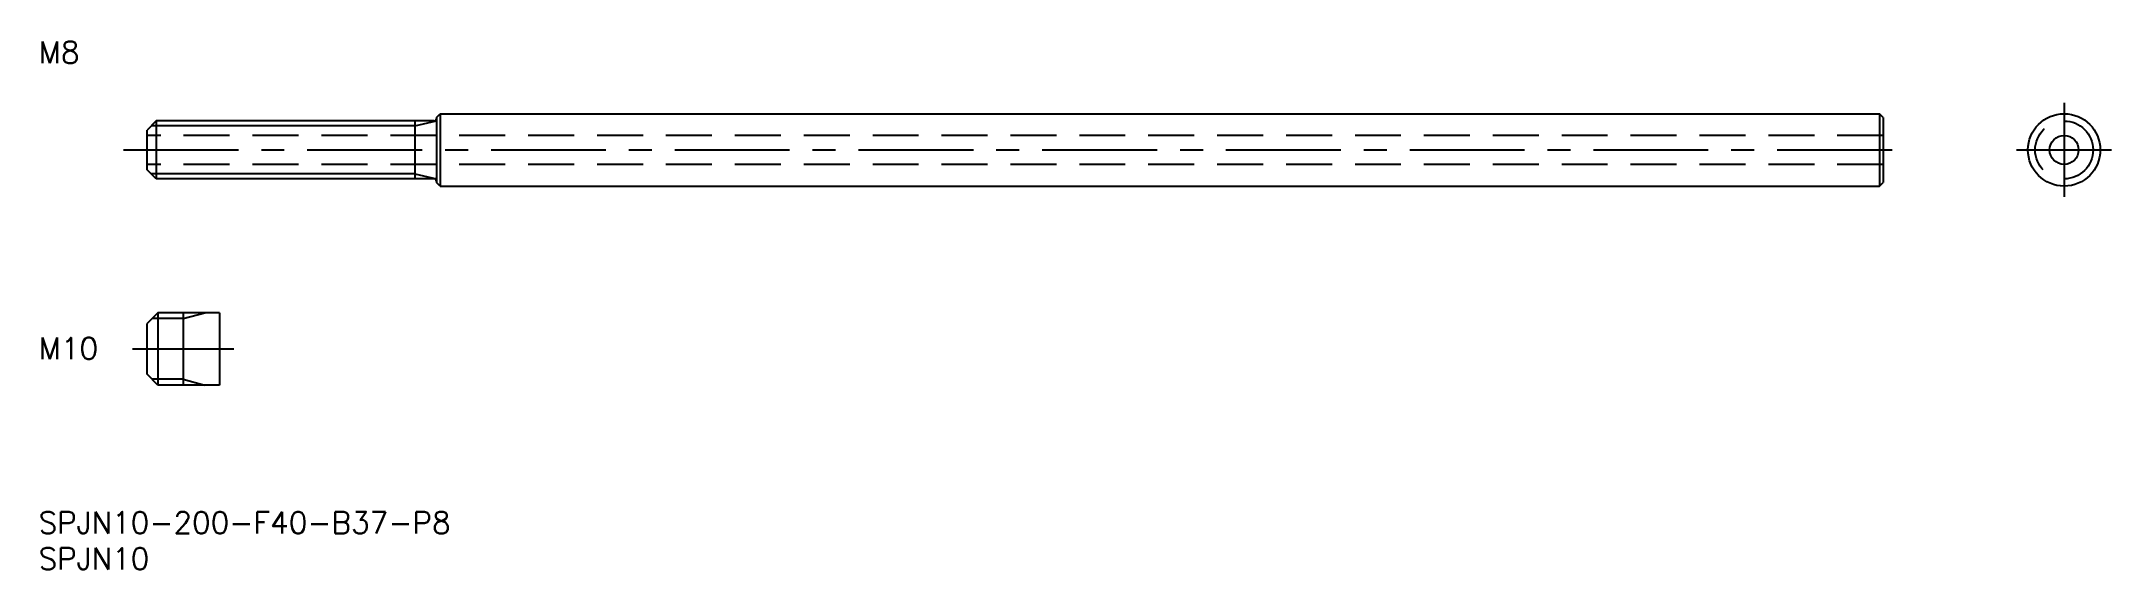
# Model space of a CAD drawing. Extents: x 0 to 287, y -8 to 65.
import ezdxf

# ---------------------------------------------------------------- set-up
doc = ezdxf.new("R2010")
doc.units = 0
doc.header["$LTSCALE"] = 0.5
doc.linetypes.add('CENTER', pattern=[50.8, 31.75, -6.35, 6.35, -6.35])
doc.linetypes.add('DASHED', pattern=[19.05, 12.7, -6.35])
for name, color, linetype in [('MSM_CENTER', 1, 'CENTER'), ('MSM_CONTINUOUS', 7, 'CONTINUOUS'), ('MSM_DASHED', 4, 'DASHED'), ('MSM_NARROW', 5, 'CONTINUOUS'), ('MSM_PART_NUMBER', 7, 'CONTINUOUS')]:
    doc.layers.add(name, color=color, linetype=linetype)
doc.styles.get("Standard").update_dxf_attribs({"font": 'txt.shx', "height": 1, "bigfont": 'bigfont.shx'})

# ---------------------------------------------------------------- blocks, each defined once
blk = doc.blocks.new('*U7')
at = {"layer": 'MSM_PART_NUMBER'}
blk.add_text('SPJN10-200-F40-B37-P8', height=3, dxfattribs=at).set_placement((0, -3))
blk = doc.blocks.new('*U8')
at = {"layer": 'MSM_PART_NUMBER'}
blk.add_text('SPJN10', height=3, dxfattribs=at).set_placement((0, -8))
blk = doc.blocks.new('*U9')
at = {"layer": 'MSM_PART_NUMBER'}
blk.add_text('M10', height=3, dxfattribs=at).set_placement((0, 21.06))
blk = doc.blocks.new('*U10')
at = {"layer": 'MSM_PART_NUMBER'}
blk.add_text('M8', height=3, dxfattribs=at).set_placement((0, 62))

msp = doc.modelspace()

# ---------------------------------------------------------------- linework, layer by layer
at = {"layer": 'MSM_CENTER'}
for p, q in [((280, 56.5), (280, 43.5)), ((11.74, 50), (257.22, 50)), ((273.44, 50), (286.56, 50)), ((13, 22.5), (27, 22.5))]:
    msp.add_line(p, q, dxfattribs=at)
at = {"layer": 'MSM_CONTINUOUS'}
for p, q in [((55, 54.5), (55.5, 55)), ((55, 54.5), (55, 45.5)), ((55.5, 55), (254.5, 55)), ((55.5, 55), (55.5, 45)), ((254.5, 55), (254.5, 45)), ((255, 54.5), (254.5, 55)), ((255, 54.5), (255, 45.5)), ((16.25, 54), (15, 52.75)), ((15, 47.25), (15, 52.75)), ((54.7, 54), (16.25, 54)), ((16.25, 54), (16.25, 46)), ((52, 54), (52, 46)), ((16.25, 46), (15, 47.25)), ((54.7, 46), (16.25, 46)), ((55.5, 45), (55, 45.5)), ((55.5, 45), (254.5, 45)), ((254.5, 45), (255, 45.5)), ((16.5, 27.5), (15, 26)), ((15, 19), (15, 26)), ((25, 27.5), (16.5, 27.5)), ((16.5, 27.5), (16.5, 17.5)), ((20, 27.5), (20, 17.5)), ((25, 27.5), (25, 17.5)), ((16.5, 17.5), (15, 19)), ((25, 17.5), (16.5, 17.5))]:
    msp.add_line(p, q, dxfattribs=at)
for radius in [5, 2]:
    msp.add_circle((280, 50), radius, dxfattribs=at)
for centre, start, end in [((54.7, 54.3), 270, 0), ((54.7, 45.7), 0, 90)]:
    msp.add_arc(centre, 0.3, start, end, dxfattribs=at)
at = {"layer": 'MSM_DASHED'}
for p, q in [((255, 52), (15, 52)), ((255, 48), (15, 48))]:
    msp.add_line(p, q, dxfattribs=at)
msp.add_circle((280, 50), 4, dxfattribs=at)
at = {"layer": 'MSM_NARROW'}
for p, q in [((52, 53.32), (15.57, 53.32)), ((52, 53.32), (55, 54)), ((52, 46.68), (15.57, 46.68)), ((52, 46.68), (55, 46)), ((20, 26.69), (15.69, 26.69)), ((20, 26.69), (23, 27.5)), ((20, 18.31), (15.69, 18.31)), ((20, 18.31), (23, 17.5))]:
    msp.add_line(p, q, dxfattribs=at)

# ---------------------------------------------------------------- block references
at = {"layer": 'MSM_CONTINUOUS'}
for name in ['*U10', '*U9', '*U7', '*U8']:
    msp.add_blockref(name, (0, 0), dxfattribs=at)

doc.saveas('drawing.dxf')
